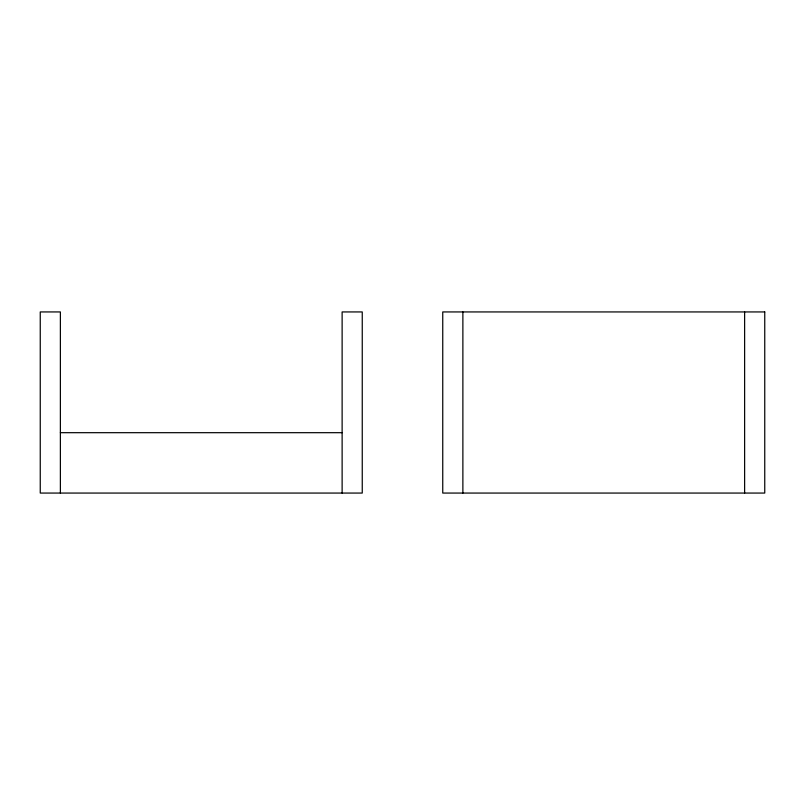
<?xml version="1.0" encoding="UTF-8"?>
<svg xmlns="http://www.w3.org/2000/svg" width="805" height="805" viewBox="0 0 805 805"><rect width="100%" height="100%" fill="white"/><g stroke="black" fill="none" stroke-linecap="round" stroke-linejoin="round"><path stroke-width="1.21" d="M60.375 432.688L342.125 432.688M744.625 311.938L744.625 493.063M462.875 311.938L462.875 493.063M342.125 493.063L342.125 311.938L362.25 311.938L362.25 493.063L40.25 493.063L40.25 311.938L60.375 311.938L60.375 493.063M764.75 311.938L442.75 311.938L442.75 493.063L764.75 493.063L764.75 311.938"/></g></svg>
